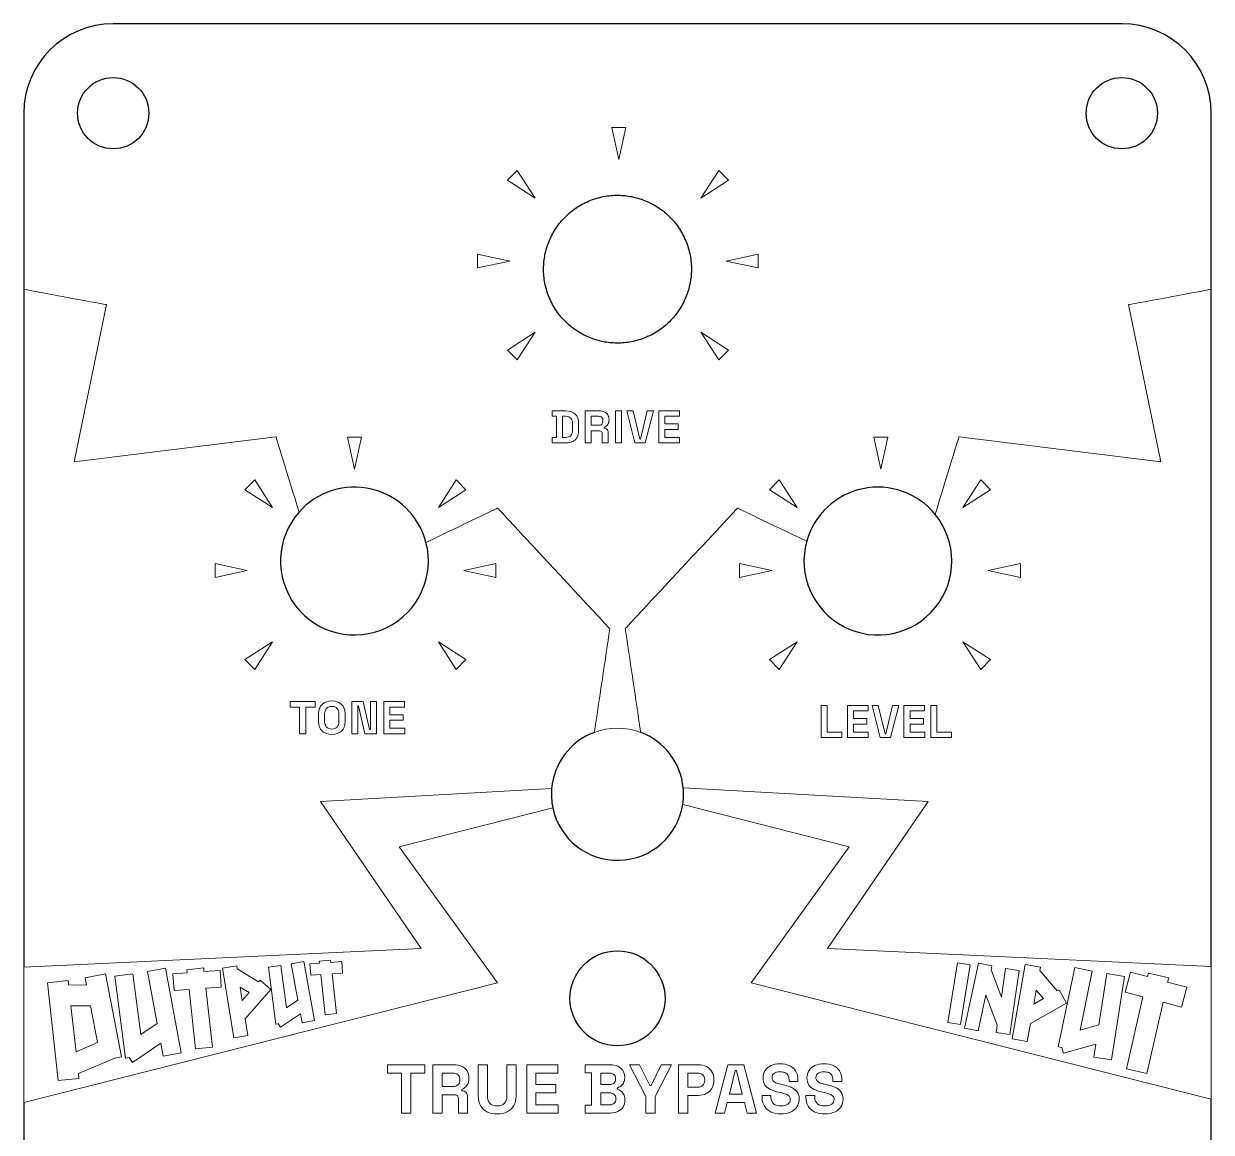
# Model space of a CAD drawing. Header units: millimetres. Extents: x 0 to 75, y 0 to 130.
# Drawn here: x 0 to 75, y 60 to 130 of the extents above; entities that cross this region are included whole.
import ezdxf

# ---------------------------------------------------------------- set-up
doc = ezdxf.new("R2010")
doc.units = ezdxf.units.MM
doc.layers.add('holes', color=12, linetype='Continuous', true_color=0xc80000)
doc.layers.add('laser marking', color=160, linetype='Continuous', true_color=0x002fff)
doc.layers.add('outline', color=7, linetype='Continuous')

msp = doc.modelspace()

# ---------------------------------------------------------------- linework, layer by layer
at = {"layer": 'holes'}
for centre, radius in [((5.649, 124.351, 39.6), 2.25), ((69.351, 124.351, 39.6), 2.25), ((37.5, 68.448, 39.6), 3.002)]:
    msp.add_circle(centre, radius, dxfattribs=at)
for centre, radius, start, end in [((20.887, 96.067, 39.6), 4.668, 138.50458, 14.63599), ((53.947, 96.067, 39.6), 4.668, 164.46976, 39.18251), ((37.5, 81.34, 39.6), 4.174, 110.50165, 175.02642), ((37.5, 81.34, 39.6), 4.174, 5.62272, 69.45197), ((37.5, 81.34, 39.6), 4.174, 191.81654, 351.05071)]:
    msp.add_arc(centre, radius, start, end, dxfattribs=at)
msp.add_rational_spline([(42.009, 113.292, 39.6), (43.217, 117.801, 39.6), (38.708, 119.009, 39.6), (34.199, 120.217, 39.6), (32.991, 115.708, 39.6), (31.783, 111.199, 39.6), (36.292, 109.991, 39.6), (40.801, 108.783, 39.6), (42.009, 113.292, 39.6)], [1, 0.707106781187, 1, 0.707106781187, 1, 0.707106781187, 1, 0.707106781187, 1], degree=2, knots=[0, 0, 0, 7.332502, 7.332502, 14.665003, 14.665003, 21.997505, 21.997505, 29.330007, 29.330007, 29.330007], dxfattribs=at)
at = {"layer": 'laser marking'}
for p, q in [((69.351, 130, 39.6), (5.649, 130, 39.6)), ((0, 124.351, 39.6), (0, 113.228, 39.6)), ((75, 113.228, 39.6), (75, 124.351, 39.6))]:
    msp.add_line(p, q, dxfattribs=at)
at = {"layer": 'laser marking', "lineweight": 0}
for p, q in [((37.15, 123.449, 39.6), (37.588, 121.424, 39.6)), ((38.026, 123.449, 39.6), (37.15, 123.449, 39.6)), ((37.588, 121.424, 39.6), (38.026, 123.449, 39.6)), ((31.169, 120.735, 39.6), (30.55, 120.116, 39.6)), ((30.55, 120.116, 39.6), (32.292, 118.993, 39.6)), ((32.292, 118.993, 39.6), (31.169, 120.735, 39.6)), ((42.767, 118.993, 39.6), (43.89, 120.735, 39.6)), ((44.509, 120.116, 39.6), (42.767, 118.993, 39.6)), ((43.89, 120.735, 39.6), (44.509, 120.116, 39.6)), ((30.69, 115.013, 39.6), (28.665, 115.451, 39.6)), ((28.665, 115.451, 39.6), (28.665, 114.575, 39.6)), ((28.665, 114.575, 39.6), (30.69, 115.013, 39.6)), ((46.394, 115.451, 39.6), (44.369, 115.013, 39.6)), ((44.369, 115.013, 39.6), (46.394, 114.575, 39.6)), ((46.394, 114.575, 39.6), (46.394, 115.451, 39.6)), ((30.55, 109.391, 39.6), (32.292, 110.513, 39.6)), ((32.292, 110.513, 39.6), (31.169, 108.771, 39.6)), ((44.509, 109.391, 39.6), (42.767, 110.513, 39.6)), ((42.767, 110.513, 39.6), (43.89, 108.771, 39.6)), ((31.169, 108.771, 39.6), (30.55, 109.391, 39.6)), ((43.89, 108.771, 39.6), (44.509, 109.391, 39.6)), ((37.754, 105.555, 39.6), (37.372, 105.555, 39.6)), ((37.372, 105.555, 39.6), (37.372, 103.525, 39.6)), ((37.754, 103.525, 39.6), (37.754, 105.555, 39.6)), ((38.082, 105.555, 39.6), (38.6, 103.525, 39.6)), ((38.479, 105.555, 39.6), (38.082, 105.555, 39.6)), ((38.907, 103.772, 39.6), (38.479, 105.555, 39.6)), ((39.378, 105.555, 39.6), (38.948, 103.772, 39.6)), ((39.255, 103.525, 39.6), (39.772, 105.555, 39.6)), ((39.772, 105.555, 39.6), (39.378, 105.555, 39.6)), ((40.103, 105.555, 39.6), (40.103, 103.525, 39.6)), ((41.408, 105.555, 39.6), (40.103, 105.555, 39.6)), ((40.485, 105.207, 39.6), (41.408, 105.207, 39.6)), ((40.485, 104.724, 39.6), (40.485, 105.207, 39.6)), ((41.408, 105.207, 39.6), (41.408, 105.555, 39.6)), ((41.326, 104.724, 39.6), (40.485, 104.724, 39.6)), ((40.485, 104.376, 39.6), (41.326, 104.376, 39.6)), ((40.485, 103.873, 39.6), (40.485, 104.376, 39.6)), ((41.326, 104.376, 39.6), (41.326, 104.724, 39.6)), ((20.89, 101.874, 39.6), (20.452, 103.899, 39.6)), ((20.452, 103.899, 39.6), (21.328, 103.899, 39.6)), ((21.328, 103.899, 39.6), (20.89, 101.874, 39.6)), ((37.372, 103.525, 39.6), (37.754, 103.525, 39.6)), ((38.6, 103.525, 39.6), (39.255, 103.525, 39.6)), ((38.948, 103.772, 39.6), (38.907, 103.772, 39.6)), ((40.103, 103.525, 39.6), (41.425, 103.525, 39.6)), ((41.425, 103.873, 39.6), (40.485, 103.873, 39.6)), ((41.425, 103.525, 39.6), (41.425, 103.873, 39.6)), ((53.7, 103.899, 39.6), (54.137, 101.874, 39.6)), ((54.575, 103.899, 39.6), (53.7, 103.899, 39.6)), ((54.137, 101.874, 39.6), (54.575, 103.899, 39.6)), ((14.588, 101.186, 39.6), (13.969, 100.566, 39.6)), ((13.969, 100.566, 39.6), (15.711, 99.444, 39.6)), ((15.711, 99.444, 39.6), (14.588, 101.186, 39.6)), ((26.186, 99.444, 39.6), (27.309, 101.186, 39.6)), ((27.928, 100.566, 39.6), (26.186, 99.444, 39.6)), ((27.309, 101.186, 39.6), (27.928, 100.566, 39.6)), ((47.719, 101.186, 39.6), (47.099, 100.566, 39.6)), ((47.099, 100.566, 39.6), (48.841, 99.444, 39.6)), ((48.841, 99.444, 39.6), (47.719, 101.186, 39.6)), ((59.317, 99.444, 39.6), (60.439, 101.186, 39.6)), ((61.058, 100.566, 39.6), (59.317, 99.444, 39.6)), ((60.439, 101.186, 39.6), (61.058, 100.566, 39.6)), ((12.084, 95.902, 39.6), (14.109, 95.464, 39.6)), ((12.084, 95.026, 39.6), (12.084, 95.902, 39.6)), ((14.109, 95.464, 39.6), (12.084, 95.026, 39.6)), ((27.788, 95.464, 39.6), (29.813, 95.902, 39.6)), ((29.813, 95.026, 39.6), (27.788, 95.464, 39.6)), ((29.813, 95.902, 39.6), (29.813, 95.026, 39.6)), ((47.239, 95.464, 39.6), (45.215, 95.902, 39.6)), ((45.215, 95.902, 39.6), (45.215, 95.026, 39.6)), ((45.215, 95.026, 39.6), (47.239, 95.464, 39.6)), ((62.943, 95.902, 39.6), (60.918, 95.464, 39.6)), ((60.918, 95.464, 39.6), (62.943, 95.026, 39.6)), ((62.943, 95.026, 39.6), (62.943, 95.902, 39.6)), ((13.969, 89.841, 39.6), (15.711, 90.963, 39.6)), ((15.711, 90.963, 39.6), (14.588, 89.222, 39.6)), ((27.928, 89.841, 39.6), (26.186, 90.963, 39.6)), ((26.186, 90.963, 39.6), (27.309, 89.222, 39.6)), ((47.099, 89.841, 39.6), (48.841, 90.963, 39.6)), ((48.841, 90.963, 39.6), (47.719, 89.222, 39.6)), ((61.058, 89.841, 39.6), (59.317, 90.963, 39.6)), ((59.317, 90.963, 39.6), (60.439, 89.222, 39.6)), ((14.588, 89.222, 39.6), (13.969, 89.841, 39.6)), ((27.309, 89.222, 39.6), (27.928, 89.841, 39.6)), ((47.719, 89.222, 39.6), (47.099, 89.841, 39.6)), ((60.439, 89.222, 39.6), (61.058, 89.841, 39.6)), ((18.4, 87.188, 39.6), (16.834, 87.188, 39.6)), ((16.834, 87.188, 39.6), (16.834, 86.84, 39.6)), ((18.4, 86.84, 39.6), (18.4, 87.188, 39.6)), ((21.441, 87.188, 39.6), (20.713, 87.188, 39.6)), ((20.713, 87.188, 39.6), (20.713, 85.158, 39.6)), ((21.844, 85.419, 39.6), (21.441, 87.188, 39.6)), ((22.274, 87.188, 39.6), (21.897, 87.188, 39.6)), ((21.897, 87.188, 39.6), (21.897, 85.419, 39.6)), ((22.274, 85.158, 39.6), (22.274, 87.188, 39.6)), ((24.048, 87.188, 39.6), (22.743, 87.188, 39.6)), ((22.743, 87.188, 39.6), (22.743, 85.158, 39.6)), ((24.048, 86.84, 39.6), (24.048, 87.188, 39.6)), ((16.834, 86.84, 39.6), (17.426, 86.84, 39.6)), ((17.426, 86.84, 39.6), (17.426, 85.158, 39.6)), ((17.811, 86.84, 39.6), (18.4, 86.84, 39.6)), ((17.811, 85.158, 39.6), (17.811, 86.84, 39.6)), ((21.09, 86.927, 39.6), (21.143, 86.927, 39.6)), ((21.09, 85.158, 39.6), (21.09, 86.927, 39.6)), ((21.143, 86.927, 39.6), (21.547, 85.158, 39.6)), ((23.128, 86.84, 39.6), (24.048, 86.84, 39.6)), ((23.128, 86.357, 39.6), (23.128, 86.84, 39.6)), ((23.966, 86.357, 39.6), (23.128, 86.357, 39.6)), ((23.966, 86.009, 39.6), (23.966, 86.357, 39.6)), ((50.36, 86.946, 39.6), (50.36, 84.916, 39.6)), ((50.744, 86.946, 39.6), (50.36, 86.946, 39.6)), ((50.744, 85.264, 39.6), (50.744, 86.946, 39.6)), ((52.02, 86.946, 39.6), (52.02, 84.916, 39.6)), ((53.325, 86.946, 39.6), (52.02, 86.946, 39.6)), ((52.402, 86.598, 39.6), (53.325, 86.598, 39.6)), ((52.402, 86.115, 39.6), (52.402, 86.598, 39.6)), ((53.325, 86.598, 39.6), (53.325, 86.946, 39.6)), ((53.574, 86.946, 39.6), (54.089, 84.916, 39.6)), ((53.968, 86.946, 39.6), (53.574, 86.946, 39.6)), ((54.396, 85.163, 39.6), (53.968, 86.946, 39.6)), ((54.867, 86.946, 39.6), (54.437, 85.163, 39.6)), ((54.744, 84.916, 39.6), (55.261, 86.946, 39.6)), ((55.261, 86.946, 39.6), (54.867, 86.946, 39.6)), ((55.592, 86.946, 39.6), (55.592, 84.916, 39.6)), ((56.897, 86.946, 39.6), (55.592, 86.946, 39.6)), ((55.976, 86.598, 39.6), (56.897, 86.598, 39.6)), ((55.976, 86.115, 39.6), (55.976, 86.598, 39.6)), ((56.897, 86.598, 39.6), (56.897, 86.946, 39.6)), ((57.286, 86.946, 39.6), (57.286, 84.916, 39.6)), ((57.668, 86.946, 39.6), (57.286, 86.946, 39.6)), ((57.668, 85.264, 39.6), (57.668, 86.946, 39.6)), ((23.128, 86.009, 39.6), (23.966, 86.009, 39.6)), ((23.128, 85.506, 39.6), (23.128, 86.009, 39.6)), ((24.065, 85.506, 39.6), (23.128, 85.506, 39.6)), ((24.065, 85.158, 39.6), (24.065, 85.506, 39.6)), ((53.243, 86.115, 39.6), (52.402, 86.115, 39.6)), ((52.402, 85.767, 39.6), (53.243, 85.767, 39.6)), ((52.402, 85.264, 39.6), (52.402, 85.767, 39.6)), ((53.243, 85.767, 39.6), (53.243, 86.115, 39.6)), ((56.817, 86.115, 39.6), (55.976, 86.115, 39.6)), ((55.976, 85.767, 39.6), (56.817, 85.767, 39.6)), ((55.976, 85.264, 39.6), (55.976, 85.767, 39.6)), ((56.817, 85.767, 39.6), (56.817, 86.115, 39.6)), ((17.426, 85.158, 39.6), (17.811, 85.158, 39.6)), ((20.713, 85.158, 39.6), (21.09, 85.158, 39.6)), ((21.547, 85.158, 39.6), (22.274, 85.158, 39.6)), ((21.897, 85.419, 39.6), (21.844, 85.419, 39.6)), ((22.743, 85.158, 39.6), (24.065, 85.158, 39.6)), ((50.36, 84.916, 39.6), (51.672, 84.916, 39.6)), ((51.672, 85.264, 39.6), (50.744, 85.264, 39.6)), ((51.672, 84.916, 39.6), (51.672, 85.264, 39.6)), ((52.02, 84.916, 39.6), (53.342, 84.916, 39.6)), ((53.342, 85.264, 39.6), (52.402, 85.264, 39.6)), ((53.342, 84.916, 39.6), (53.342, 85.264, 39.6)), ((54.089, 84.916, 39.6), (54.744, 84.916, 39.6)), ((54.437, 85.163, 39.6), (54.396, 85.163, 39.6)), ((55.592, 84.916, 39.6), (56.914, 84.916, 39.6)), ((56.914, 85.264, 39.6), (55.976, 85.264, 39.6)), ((56.914, 84.916, 39.6), (56.914, 85.264, 39.6)), ((57.286, 84.916, 39.6), (58.596, 84.916, 39.6)), ((58.596, 85.264, 39.6), (57.668, 85.264, 39.6)), ((58.596, 84.916, 39.6), (58.596, 85.264, 39.6)), ((15.449, 70.427, 39.6), (16.242, 70.525, 39.6)), ((16.242, 70.525, 39.6), (16.59, 67.851, 39.6)), ((16.89, 70.635, 39.6), (17.681, 70.779, 39.6)), ((17.314, 68.345, 39.6), (16.89, 70.635, 39.6)), ((17.681, 70.779, 39.6), (18.365, 67.051, 39.6)), ((18.069, 70.624, 39.6), (18.679, 70.67, 39.6)), ((18.122, 69.907, 39.6), (18.069, 70.624, 39.6)), ((18.665, 70.792, 39.6), (19.384, 70.871, 39.6)), ((18.679, 70.67, 39.6), (18.665, 70.792, 39.6)), ((19.384, 70.871, 39.6), (19.398, 70.718, 39.6)), ((19.398, 70.718, 39.6), (20.085, 70.767, 39.6)), ((20.085, 70.767, 39.6), (20.138, 70.049, 39.6)), ((58.368, 66.931, 39.6), (58.979, 70.689, 39.6)), ((58.979, 70.689, 39.6), (59.764, 70.561, 39.6)), ((59.764, 70.561, 39.6), (59.153, 66.803, 39.6)), ((59.422, 66.571, 39.6), (60.299, 70.674, 39.6)), ((60.299, 70.674, 39.6), (61.144, 70.493, 39.6)), ((63.255, 70.578, 39.6), (62.422, 65.887, 39.6)), ((64.208, 70.411, 39.6), (63.255, 70.578, 39.6)), ((5.154, 70.008, 39.6), (3.871, 69.754, 39.6)), ((3.871, 69.754, 39.6), (3.955, 69.29, 39.6)), ((6.174, 64.758, 39.6), (5.154, 70.008, 39.6)), ((5.759, 69.853, 39.6), (6.896, 69.994, 39.6)), ((6.423, 64.679, 39.6), (5.759, 69.853, 39.6)), ((6.896, 69.994, 39.6), (7.395, 66.159, 39.6)), ((7.825, 70.151, 39.6), (8.96, 70.358, 39.6)), ((8.433, 66.868, 39.6), (7.825, 70.151, 39.6)), ((8.96, 70.358, 39.6), (9.94, 65.012, 39.6)), ((9.425, 70.003, 39.6), (10.325, 70.071, 39.6)), ((9.504, 68.945, 39.6), (9.425, 70.003, 39.6)), ((10.304, 70.25, 39.6), (11.364, 70.367, 39.6)), ((10.325, 70.071, 39.6), (10.304, 70.25, 39.6)), ((11.364, 70.367, 39.6), (11.384, 70.142, 39.6)), ((11.384, 70.142, 39.6), (12.398, 70.213, 39.6)), ((12.398, 70.213, 39.6), (12.476, 69.155, 39.6)), ((13.448, 70.493, 39.6), (12.557, 70.351, 39.6)), ((12.557, 70.351, 39.6), (13.26, 65.959, 39.6)), ((13.477, 70.305, 39.6), (13.448, 70.493, 39.6)), ((14.836, 69.5, 39.6), (13.477, 70.305, 39.6)), ((15.912, 66.819, 39.6), (15.449, 70.427, 39.6)), ((18.758, 69.952, 39.6), (18.122, 69.907, 39.6)), ((19.037, 67.407, 39.6), (18.758, 69.952, 39.6)), ((20.138, 70.049, 39.6), (19.476, 70.005, 39.6)), ((19.476, 70.005, 39.6), (19.756, 67.486, 39.6)), ((61.144, 70.493, 39.6), (61.095, 70.253, 39.6)), ((61.095, 70.253, 39.6), (61.745, 68.521, 39.6)), ((61.745, 68.521, 39.6), (62.012, 70.338, 39.6)), ((62.012, 70.338, 39.6), (62.872, 70.21, 39.6)), ((62.872, 70.21, 39.6), (62.271, 66.158, 39.6)), ((64.171, 70.208, 39.6), (64.208, 70.411, 39.6)), ((65.261, 68.915, 39.6), (64.171, 70.208, 39.6)), ((65.336, 65.39, 39.6), (66.387, 70.402, 39.6)), ((66.387, 70.402, 39.6), (67.487, 70.166, 39.6)), ((67.487, 70.166, 39.6), (66.714, 66.449, 39.6)), ((67.905, 66.772, 39.6), (68.399, 70.012, 39.6)), ((68.399, 70.012, 39.6), (69.518, 69.838, 39.6)), ((69.518, 69.838, 39.6), (68.703, 64.566, 39.6)), ((69.564, 68.843, 39.6), (69.901, 70.11, 39.6)), ((69.901, 70.11, 39.6), (70.98, 69.825, 39.6)), ((70.98, 69.825, 39.6), (71.028, 70.042, 39.6)), ((71.028, 70.042, 39.6), (72.311, 69.748, 39.6)), ((2.81, 69.575, 39.6), (1.498, 69.43, 39.6)), ((1.498, 69.43, 39.6), (2.179, 63.255, 39.6)), ((2.834, 69.307, 39.6), (2.81, 69.575, 39.6)), ((3.955, 69.29, 39.6), (2.834, 69.307, 39.6)), ((10.442, 69.012, 39.6), (9.504, 68.945, 39.6)), ((10.853, 65.259, 39.6), (10.442, 69.012, 39.6)), ((12.476, 69.155, 39.6), (11.5, 69.09, 39.6)), ((11.5, 69.09, 39.6), (11.913, 65.375, 39.6)), ((13.664, 69.152, 39.6), (14.231, 68.811, 39.6)), ((13.796, 68.318, 39.6), (13.664, 69.152, 39.6)), ((13.98, 67.163, 39.6), (15.604, 69.005, 39.6)), ((14.923, 69.597, 39.6), (14.836, 69.5, 39.6)), ((15.604, 69.005, 39.6), (14.923, 69.597, 39.6)), ((72.311, 69.748, 39.6), (72.245, 69.477, 39.6)), ((72.245, 69.477, 39.6), (73.457, 69.15, 39.6)), ((73.457, 69.15, 39.6), (73.119, 67.883, 39.6)), ((14.231, 68.811, 39.6), (13.796, 68.318, 39.6)), ((16.59, 67.851, 39.6), (17.314, 68.345, 39.6)), ((60.759, 68.677, 39.6), (60.273, 66.394, 39.6)), ((61.481, 66.752, 39.6), (60.759, 68.677, 39.6)), ((63.794, 68.084, 39.6), (63.951, 68.976, 39.6)), ((64.408, 68.432, 39.6), (63.794, 68.084, 39.6)), ((63.951, 68.976, 39.6), (64.408, 68.432, 39.6)), ((65.385, 68.985, 39.6), (65.261, 68.915, 39.6)), ((65.865, 68.147, 39.6), (65.385, 68.985, 39.6)), ((70.686, 68.541, 39.6), (69.564, 68.843, 39.6)), ((69.643, 63.994, 39.6), (70.686, 68.541, 39.6)), ((3.305, 65.07, 39.6), (2.979, 67.987, 39.6)), ((2.979, 67.987, 39.6), (4.214, 67.968, 39.6)), ((4.214, 67.968, 39.6), (4.659, 65.653, 39.6)), ((63.574, 66.851, 39.6), (65.865, 68.147, 39.6)), ((71.953, 68.203, 39.6), (70.927, 63.7, 39.6)), ((73.119, 67.883, 39.6), (71.953, 68.203, 39.6)), ((7.395, 66.159, 39.6), (8.433, 66.868, 39.6)), ((14.152, 66.104, 39.6), (13.98, 67.163, 39.6)), ((16.075, 66.839, 39.6), (15.912, 66.819, 39.6)), ((16.224, 66.628, 39.6), (16.075, 66.839, 39.6)), ((17.47, 67.481, 39.6), (16.224, 66.628, 39.6)), ((17.579, 66.908, 39.6), (17.47, 67.481, 39.6)), ((18.365, 67.051, 39.6), (17.579, 66.908, 39.6)), ((19.756, 67.486, 39.6), (19.037, 67.407, 39.6)), ((59.153, 66.803, 39.6), (58.368, 66.931, 39.6)), ((61.41, 66.286, 39.6), (61.481, 66.752, 39.6)), ((63.374, 65.72, 39.6), (63.574, 66.851, 39.6)), ((66.714, 66.449, 39.6), (67.905, 66.772, 39.6)), ((13.26, 65.959, 39.6), (14.152, 66.104, 39.6)), ((60.273, 66.394, 39.6), (59.422, 66.571, 39.6)), ((62.271, 66.158, 39.6), (61.41, 66.286, 39.6)), ((4.659, 65.653, 39.6), (3.305, 65.07, 39.6)), ((8.656, 65.629, 39.6), (6.87, 64.405, 39.6)), ((8.813, 64.806, 39.6), (8.656, 65.629, 39.6)), ((11.913, 65.375, 39.6), (10.853, 65.259, 39.6)), ((62.422, 65.887, 39.6), (63.374, 65.72, 39.6)), ((65.562, 65.342, 39.6), (65.336, 65.39, 39.6)), ((65.662, 64.992, 39.6), (65.562, 65.342, 39.6)), ((67.712, 65.551, 39.6), (65.662, 64.992, 39.6)), ((67.592, 64.739, 39.6), (67.712, 65.551, 39.6)), ((3.45, 63.702, 39.6), (5.746, 64.681, 39.6)), ((5.746, 64.681, 39.6), (6.174, 64.758, 39.6)), ((6.657, 64.708, 39.6), (6.423, 64.679, 39.6)), ((6.87, 64.405, 39.6), (6.657, 64.708, 39.6)), ((9.94, 65.012, 39.6), (8.813, 64.806, 39.6)), ((68.703, 64.566, 39.6), (67.592, 64.739, 39.6)), ((22.975, 64.252, 39.6), (22.975, 63.73, 39.6)), ((25.324, 64.252, 39.6), (22.975, 64.252, 39.6)), ((25.324, 63.73, 39.6), (25.324, 64.252, 39.6)), ((33.737, 64.252, 39.6), (31.78, 64.252, 39.6)), ((31.78, 64.252, 39.6), (31.78, 61.207, 39.6)), ((33.737, 63.73, 39.6), (33.737, 64.252, 39.6)), ((38.899, 64.252, 39.6), (38.261, 64.252, 39.6)), ((38.261, 64.252, 39.6), (39.296, 62.256, 39.6)), ((39.545, 62.947, 39.6), (38.899, 64.252, 39.6)), ((40.265, 64.252, 39.6), (39.622, 62.947, 39.6)), ((39.871, 62.256, 39.6), (40.905, 64.252, 39.6)), ((40.905, 64.252, 39.6), (40.265, 64.252, 39.6)), ((44.472, 64.252, 39.6), (43.672, 61.207, 39.6)), ((45.473, 64.252, 39.6), (44.472, 64.252, 39.6)), ((44.564, 62.408, 39.6), (44.934, 63.892, 39.6)), ((44.934, 63.892, 39.6), (45.011, 63.892, 39.6)), ((45.011, 63.892, 39.6), (45.381, 62.408, 39.6)), ((46.273, 61.207, 39.6), (45.473, 64.252, 39.6)), ((70.927, 63.7, 39.6), (69.643, 63.994, 39.6)), ((2.179, 63.255, 39.6), (3.489, 63.398, 39.6)), ((3.489, 63.398, 39.6), (3.45, 63.702, 39.6)), ((22.975, 63.73, 39.6), (23.862, 63.73, 39.6)), ((23.862, 63.73, 39.6), (23.862, 61.207, 39.6)), ((24.437, 61.207, 39.6), (24.437, 63.73, 39.6)), ((24.437, 63.73, 39.6), (25.324, 63.73, 39.6)), ((32.352, 63.005, 39.6), (32.352, 63.73, 39.6)), ((32.352, 63.73, 39.6), (33.737, 63.73, 39.6)), ((33.614, 63.005, 39.6), (32.352, 63.005, 39.6)), ((33.614, 62.483, 39.6), (33.614, 63.005, 39.6)), ((32.352, 61.729, 39.6), (32.352, 62.483, 39.6)), ((32.352, 62.483, 39.6), (33.614, 62.483, 39.6)), ((39.296, 62.256, 39.6), (39.296, 61.207, 39.6)), ((39.622, 62.947, 39.6), (39.545, 62.947, 39.6)), ((39.871, 61.207, 39.6), (39.871, 62.256, 39.6)), ((45.381, 62.408, 39.6), (44.564, 62.408, 39.6)), ((33.761, 61.729, 39.6), (32.352, 61.729, 39.6)), ((33.761, 61.207, 39.6), (33.761, 61.729, 39.6)), ((44.262, 61.207, 39.6), (44.429, 61.877, 39.6)), ((44.429, 61.877, 39.6), (45.516, 61.877, 39.6)), ((45.516, 61.877, 39.6), (45.681, 61.207, 39.6)), ((23.862, 61.207, 39.6), (24.437, 61.207, 39.6)), ((31.78, 61.207, 39.6), (33.761, 61.207, 39.6)), ((39.296, 61.207, 39.6), (39.871, 61.207, 39.6)), ((43.672, 61.207, 39.6), (44.262, 61.207, 39.6)), ((45.681, 61.207, 39.6), (46.273, 61.207, 39.6))]:
    msp.add_line(p, q, dxfattribs=at)
for points in [[(33.341, 81.702), (18.736, 80.879), (25.099, 71.596), (0, 70.428), (0, 61.863), (29.911, 69.434), (23.711, 78.026), (33.414, 80.485)], [(41.623, 80.691), (52.141, 78.026), (45.942, 69.435), (75, 62.078), (75, 70.466), (50.754, 71.595), (57.117, 80.878), (41.654, 81.749)]]:
    msp.add_lwpolyline(points, dxfattribs=at)
at = {"layer": 'laser marking'}
for centre, radius, start, end in [((5.649, 124.351, 39.6), 5.649, 90, 179.9997), ((69.351, 124.351, 39.6), 5.649, 0, 89.9997), ((20.887, 96.067, 39.6), 4.668, 14.63599, 138.50458), ((53.947, 96.067, 39.6), 4.668, 39.18251, 164.46976), ((37.5, 81.34, 39.6), 4.174, 175.02642, 191.81654), ((37.5, 81.34, 39.6), 4.174, 351.05071, 5.62272)]:
    msp.add_arc(centre, radius, start, end, dxfattribs=at)
at = {"layer": 'laser marking', "lineweight": 0, "extrusion": (0, 0, -1)}
msp.add_arc((-37.5, 81.34, -39.6), 4.174, 69.49835, 110.54803, dxfattribs=at)
at = {"layer": 'laser marking', "lineweight": 0}
for points in [[(0, 113.228, 39.6), (0.982, 113.046, 39.6), (5.217, 112.26, 39.6), (5.217, 112.26, 39.6)], [(69.783, 112.26, 39.6), (69.783, 112.26, 39.6), (74.018, 113.046, 39.6), (75, 113.228, 39.6)], [(5.217, 112.26, 39.6), (5.217, 112.26, 39.6), (3.182, 102.336, 39.6), (3.182, 102.336, 39.6)], [(71.816, 102.336, 39.6), (71.816, 102.336, 39.6), (69.783, 112.26, 39.6), (69.783, 112.26, 39.6)], [(33.375, 105.555, 39.6), (33.375, 105.555, 39.6), (33.375, 105.219, 39.6), (33.375, 105.219, 39.6)], [(34.211, 105.555, 39.6), (34.211, 105.555, 39.6), (33.375, 105.555, 39.6), (33.375, 105.555, 39.6)], [(33.375, 105.219, 39.6), (33.375, 105.219, 39.6), (33.643, 105.219, 39.6), (33.643, 105.219, 39.6)], [(33.643, 105.219, 39.6), (33.643, 105.219, 39.6), (33.643, 103.861, 39.6), (33.643, 103.861, 39.6)], [(34.025, 105.207, 39.6), (34.025, 105.207, 39.6), (34.216, 105.207, 39.6), (34.216, 105.207, 39.6)], [(34.025, 103.873, 39.6), (34.025, 103.873, 39.6), (34.025, 105.207, 39.6), (34.025, 105.207, 39.6)], [(34.832, 105.347, 39.6), (34.689, 105.485, 39.6), (34.484, 105.555, 39.6), (34.211, 105.555, 39.6)], [(35.045, 104.731, 39.6), (35.045, 105.004, 39.6), (34.974, 105.21, 39.6), (34.832, 105.347, 39.6)], [(35.451, 105.555, 39.6), (35.451, 105.555, 39.6), (35.451, 103.525, 39.6), (35.451, 103.525, 39.6)], [(36.333, 105.555, 39.6), (36.333, 105.555, 39.6), (35.451, 105.555, 39.6), (35.451, 105.555, 39.6)], [(35.835, 105.207, 39.6), (35.835, 105.207, 39.6), (36.292, 105.207, 39.6), (36.292, 105.207, 39.6)], [(35.835, 104.639, 39.6), (35.835, 104.639, 39.6), (35.835, 105.207, 39.6), (35.835, 105.207, 39.6)], [(36.292, 105.207, 39.6), (36.386, 105.207, 39.6), (36.456, 105.183, 39.6), (36.507, 105.132, 39.6)], [(36.666, 105.488, 39.6), (36.572, 105.533, 39.6), (36.461, 105.555, 39.6), (36.333, 105.555, 39.6)], [(36.507, 105.132, 39.6), (36.557, 105.084, 39.6), (36.582, 105.019, 39.6), (36.582, 104.937, 39.6)], [(36.886, 105.299, 39.6), (36.835, 105.381, 39.6), (36.76, 105.444, 39.6), (36.666, 105.488, 39.6)], [(36.966, 105.014, 39.6), (36.966, 105.123, 39.6), (36.939, 105.219, 39.6), (36.886, 105.299, 39.6)], [(36.966, 104.978, 39.6), (36.966, 104.978, 39.6), (36.966, 105.014, 39.6), (36.966, 105.014, 39.6)], [(34.663, 104.337, 39.6), (34.663, 104.19, 39.6), (34.626, 104.076, 39.6), (34.556, 103.994, 39.6)], [(34.663, 104.743, 39.6), (34.663, 104.743, 39.6), (34.663, 104.337, 39.6), (34.663, 104.337, 39.6)], [(35.045, 104.349, 39.6), (35.045, 104.349, 39.6), (35.045, 104.731, 39.6), (35.045, 104.731, 39.6)], [(36.292, 104.639, 39.6), (36.292, 104.639, 39.6), (35.835, 104.639, 39.6), (35.835, 104.639, 39.6)], [(35.835, 104.291, 39.6), (35.835, 104.291, 39.6), (36.369, 104.291, 39.6), (36.369, 104.291, 39.6)], [(35.835, 103.525, 39.6), (35.835, 103.525, 39.6), (35.835, 104.291, 39.6), (35.835, 104.291, 39.6)], [(36.582, 104.937, 39.6), (36.582, 104.937, 39.6), (36.582, 104.908, 39.6), (36.582, 104.908, 39.6)], [(36.664, 104.516, 39.6), (36.748, 104.552, 39.6), (36.821, 104.608, 39.6), (36.879, 104.683, 39.6)], [(36.664, 104.465, 39.6), (36.664, 104.465, 39.6), (36.664, 104.516, 39.6), (36.664, 104.516, 39.6)], [(36.843, 104.383, 39.6), (36.802, 104.434, 39.6), (36.741, 104.46, 39.6), (36.664, 104.465, 39.6)], [(36.908, 104.19, 39.6), (36.908, 104.27, 39.6), (36.886, 104.335, 39.6), (36.843, 104.383, 39.6)], [(36.879, 104.683, 39.6), (36.937, 104.758, 39.6), (36.966, 104.857, 39.6), (36.966, 104.978, 39.6)], [(3.182, 102.336, 39.6), (3.182, 102.336, 39.6), (15.93, 103.922, 39.6), (15.93, 103.922, 39.6)], [(15.93, 103.922, 39.6), (15.93, 103.922, 39.6), (16.654, 101.561, 39.6), (17.391, 99.16, 39.6)], [(33.375, 103.861, 39.6), (33.375, 103.861, 39.6), (33.375, 103.525, 39.6), (33.375, 103.525, 39.6)], [(33.643, 103.861, 39.6), (33.643, 103.861, 39.6), (33.375, 103.861, 39.6), (33.375, 103.861, 39.6)], [(33.375, 103.525, 39.6), (33.375, 103.525, 39.6), (34.211, 103.525, 39.6), (34.211, 103.525, 39.6)], [(34.216, 103.873, 39.6), (34.216, 103.873, 39.6), (34.025, 103.873, 39.6), (34.025, 103.873, 39.6)], [(34.556, 103.994, 39.6), (34.484, 103.914, 39.6), (34.37, 103.873, 39.6), (34.216, 103.873, 39.6)], [(35.451, 103.525, 39.6), (35.451, 103.525, 39.6), (35.835, 103.525, 39.6), (35.835, 103.525, 39.6)], [(36.524, 104.134, 39.6), (36.524, 104.134, 39.6), (36.524, 103.525, 39.6), (36.524, 103.525, 39.6)], [(36.524, 103.525, 39.6), (36.524, 103.525, 39.6), (36.908, 103.525, 39.6), (36.908, 103.525, 39.6)], [(36.908, 103.525, 39.6), (36.908, 103.525, 39.6), (36.908, 104.19, 39.6), (36.908, 104.19, 39.6)], [(57.565, 99.016, 39.6), (58.316, 101.466, 39.6), (59.07, 103.922, 39.6), (59.07, 103.922, 39.6)], [(59.07, 103.922, 39.6), (59.07, 103.922, 39.6), (71.816, 102.336, 39.6), (71.816, 102.336, 39.6)], [(25.404, 97.246, 39.6), (27.792, 98.389, 39.6), (29.926, 99.41, 39.6), (29.926, 99.41, 39.6)], [(29.926, 99.41, 39.6), (29.926, 99.41, 39.6), (37.014, 91.795, 39.6), (37.015, 91.794, 39.6)], [(37.989, 91.798, 39.6), (38.09, 91.906, 39.6), (45.074, 99.41, 39.6), (45.074, 99.41, 39.6)], [(45.074, 99.41, 39.6), (45.074, 99.41, 39.6), (47.121, 98.43, 39.6), (49.449, 97.317, 39.6)], [(37.015, 91.794, 39.6), (36.716, 89.787, 39.6), (36.417, 87.779, 39.6), (36.119, 85.772, 39.6)], [(38.886, 85.772, 39.6), (38.587, 87.781, 39.6), (38.288, 89.79, 39.6), (37.989, 91.798, 39.6)], [(18.847, 87.016, 39.6), (18.695, 86.879, 39.6), (18.62, 86.678, 39.6), (18.62, 86.417, 39.6)], [(20.29, 86.417, 39.6), (20.29, 86.678, 39.6), (20.215, 86.879, 39.6), (20.066, 87.016, 39.6)], [(18.62, 86.417, 39.6), (18.62, 86.417, 39.6), (18.62, 85.929, 39.6), (18.62, 85.929, 39.6)], [(19.002, 85.917, 39.6), (19.002, 85.917, 39.6), (19.002, 86.429, 39.6), (19.002, 86.429, 39.6)], [(19.79, 86.763, 39.6), (19.867, 86.678, 39.6), (19.908, 86.567, 39.6), (19.908, 86.429, 39.6)], [(19.908, 86.429, 39.6), (19.908, 86.429, 39.6), (19.908, 85.917, 39.6), (19.908, 85.917, 39.6)], [(20.29, 85.929, 39.6), (20.29, 85.929, 39.6), (20.29, 86.417, 39.6), (20.29, 86.417, 39.6)], [(19.908, 85.917, 39.6), (19.908, 85.779, 39.6), (19.867, 85.668, 39.6), (19.79, 85.583, 39.6)], [(36.119, 85.772, 39.6), (36.103, 85.668, 39.6), (36.088, 85.564, 39.6), (36.038, 85.25, 39.6)], [(38.965, 85.249, 39.6), (38.917, 85.566, 39.6), (38.902, 85.669, 39.6), (38.886, 85.772, 39.6)], [(27.168, 64.252, 39.6), (27.168, 64.252, 39.6), (25.846, 64.252, 39.6), (25.846, 64.252, 39.6)], [(25.846, 64.252, 39.6), (25.846, 64.252, 39.6), (25.846, 61.207, 39.6), (25.846, 61.207, 39.6)], [(28.118, 63.44, 39.6), (28.118, 63.605, 39.6), (28.077, 63.747, 39.6), (28, 63.87, 39.6)], [(29.283, 64.252, 39.6), (29.283, 64.252, 39.6), (28.708, 64.252, 39.6), (28.708, 64.252, 39.6)], [(28.708, 64.252, 39.6), (28.708, 64.252, 39.6), (28.708, 62.278, 39.6), (28.708, 62.278, 39.6)], [(29.283, 62.261, 39.6), (29.283, 62.261, 39.6), (29.283, 64.252, 39.6), (29.283, 64.252, 39.6)], [(30.518, 64.252, 39.6), (30.518, 64.252, 39.6), (30.518, 62.261, 39.6), (30.518, 62.261, 39.6)], [(31.091, 64.252, 39.6), (31.091, 64.252, 39.6), (30.518, 64.252, 39.6), (30.518, 64.252, 39.6)], [(31.091, 62.278, 39.6), (31.091, 62.278, 39.6), (31.091, 64.252, 39.6), (31.091, 64.252, 39.6)], [(37.031, 64.252, 39.6), (37.031, 64.252, 39.6), (35.465, 64.252, 39.6), (35.465, 64.252, 39.6)], [(35.465, 64.252, 39.6), (35.465, 64.252, 39.6), (35.465, 63.747, 39.6), (35.465, 63.747, 39.6)], [(37.954, 63.484, 39.6), (37.954, 63.643, 39.6), (37.916, 63.779, 39.6), (37.836, 63.892, 39.6)], [(42.611, 64.252, 39.6), (42.611, 64.252, 39.6), (41.357, 64.252, 39.6), (41.357, 64.252, 39.6)], [(41.357, 64.252, 39.6), (41.357, 64.252, 39.6), (41.357, 61.207, 39.6), (41.357, 61.207, 39.6)], [(43.585, 63.317, 39.6), (43.585, 63.508, 39.6), (43.542, 63.675, 39.6), (43.46, 63.812, 39.6)], [(48.073, 63.757, 39.6), (48.158, 63.725, 39.6), (48.221, 63.672, 39.6), (48.264, 63.6, 39.6)], [(48.9, 63.322, 39.6), (48.9, 63.542, 39.6), (48.849, 63.725, 39.6), (48.75, 63.87, 39.6)], [(49.97, 64.204, 39.6), (49.811, 64.136, 39.6), (49.688, 64.035, 39.6), (49.596, 63.899, 39.6)], [(50.841, 63.757, 39.6), (50.925, 63.725, 39.6), (50.99, 63.672, 39.6), (51.031, 63.6, 39.6)], [(51.52, 63.87, 39.6), (51.425, 64.018, 39.6), (51.29, 64.129, 39.6), (51.118, 64.202, 39.6)], [(51.667, 63.322, 39.6), (51.667, 63.542, 39.6), (51.619, 63.725, 39.6), (51.52, 63.87, 39.6)], [(26.419, 62.877, 39.6), (26.419, 62.877, 39.6), (26.419, 63.73, 39.6), (26.419, 63.73, 39.6)], [(26.419, 63.73, 39.6), (26.419, 63.73, 39.6), (27.108, 63.73, 39.6), (27.108, 63.73, 39.6)], [(27.108, 63.73, 39.6), (27.246, 63.73, 39.6), (27.354, 63.694, 39.6), (27.429, 63.617, 39.6)], [(27.429, 63.617, 39.6), (27.504, 63.544, 39.6), (27.543, 63.448, 39.6), (27.543, 63.327, 39.6)], [(27.543, 63.327, 39.6), (27.543, 63.327, 39.6), (27.543, 63.283, 39.6), (27.543, 63.283, 39.6)], [(27.988, 62.942, 39.6), (28.075, 63.056, 39.6), (28.118, 63.203, 39.6), (28.118, 63.387, 39.6)], [(28.118, 63.387, 39.6), (28.118, 63.387, 39.6), (28.118, 63.44, 39.6), (28.118, 63.44, 39.6)], [(35.465, 63.747, 39.6), (35.465, 63.747, 39.6), (35.866, 63.747, 39.6), (35.866, 63.747, 39.6)], [(35.866, 63.747, 39.6), (35.866, 63.747, 39.6), (35.866, 61.712, 39.6), (35.866, 61.712, 39.6)], [(36.441, 63.73, 39.6), (36.441, 63.73, 39.6), (36.971, 63.73, 39.6), (36.971, 63.73, 39.6)], [(36.441, 63, 39.6), (36.441, 63, 39.6), (36.441, 63.73, 39.6), (36.441, 63.73, 39.6)], [(36.971, 63, 39.6), (36.971, 63, 39.6), (36.441, 63, 39.6), (36.441, 63, 39.6)], [(36.971, 63.73, 39.6), (37.094, 63.73, 39.6), (37.191, 63.701, 39.6), (37.268, 63.638, 39.6)], [(37.263, 63.092, 39.6), (37.188, 63.029, 39.6), (37.089, 63, 39.6), (36.971, 63, 39.6)], [(37.379, 63.344, 39.6), (37.379, 63.237, 39.6), (37.341, 63.153, 39.6), (37.263, 63.092, 39.6)], [(37.268, 63.638, 39.6), (37.343, 63.58, 39.6), (37.379, 63.498, 39.6), (37.379, 63.387, 39.6)], [(37.379, 63.387, 39.6), (37.379, 63.387, 39.6), (37.379, 63.344, 39.6), (37.379, 63.344, 39.6)], [(37.954, 63.44, 39.6), (37.954, 63.44, 39.6), (37.954, 63.484, 39.6), (37.954, 63.484, 39.6)], [(41.932, 62.843, 39.6), (41.932, 62.843, 39.6), (41.932, 63.73, 39.6), (41.932, 63.73, 39.6)], [(41.932, 63.73, 39.6), (41.932, 63.73, 39.6), (42.553, 63.73, 39.6), (42.553, 63.73, 39.6)], [(43.01, 63.31, 39.6), (43.01, 63.31, 39.6), (43.01, 63.266, 39.6), (43.01, 63.266, 39.6)], [(43.585, 63.257, 39.6), (43.585, 63.257, 39.6), (43.585, 63.317, 39.6), (43.585, 63.317, 39.6)], [(47.498, 63.121, 39.6), (47.421, 63.158, 39.6), (47.36, 63.201, 39.6), (47.319, 63.252, 39.6)], [(47.798, 63.029, 39.6), (47.677, 63.056, 39.6), (47.578, 63.087, 39.6), (47.498, 63.121, 39.6)], [(47.899, 63.008, 39.6), (47.899, 63.008, 39.6), (47.798, 63.029, 39.6), (47.798, 63.029, 39.6)], [(48.264, 63.6, 39.6), (48.31, 63.53, 39.6), (48.334, 63.438, 39.6), (48.334, 63.322, 39.6)], [(48.334, 63.322, 39.6), (48.334, 63.322, 39.6), (48.334, 63.191, 39.6), (48.334, 63.191, 39.6)], [(48.334, 63.191, 39.6), (48.334, 63.191, 39.6), (48.9, 63.191, 39.6), (48.9, 63.191, 39.6)], [(48.9, 63.191, 39.6), (48.9, 63.191, 39.6), (48.9, 63.322, 39.6), (48.9, 63.322, 39.6)], [(50.667, 63.008, 39.6), (50.667, 63.008, 39.6), (50.567, 63.029, 39.6), (50.567, 63.029, 39.6)], [(51.031, 63.6, 39.6), (51.08, 63.53, 39.6), (51.102, 63.438, 39.6), (51.102, 63.322, 39.6)], [(51.102, 63.322, 39.6), (51.102, 63.322, 39.6), (51.102, 63.191, 39.6), (51.102, 63.191, 39.6)], [(51.102, 63.191, 39.6), (51.102, 63.191, 39.6), (51.667, 63.191, 39.6), (51.667, 63.191, 39.6)], [(51.667, 63.191, 39.6), (51.667, 63.191, 39.6), (51.667, 63.322, 39.6), (51.667, 63.322, 39.6)], [(27.108, 62.877, 39.6), (27.108, 62.877, 39.6), (26.419, 62.877, 39.6), (26.419, 62.877, 39.6)], [(26.419, 61.207, 39.6), (26.419, 61.207, 39.6), (26.419, 62.355, 39.6), (26.419, 62.355, 39.6)], [(26.419, 62.355, 39.6), (26.419, 62.355, 39.6), (27.222, 62.355, 39.6), (27.222, 62.355, 39.6)], [(27.664, 62.696, 39.6), (27.792, 62.747, 39.6), (27.901, 62.831, 39.6), (27.988, 62.942, 39.6)], [(27.664, 62.616, 39.6), (27.664, 62.616, 39.6), (27.664, 62.696, 39.6), (27.664, 62.696, 39.6)], [(29.438, 61.821, 39.6), (29.334, 61.927, 39.6), (29.283, 62.075, 39.6), (29.283, 62.261, 39.6)], [(30.518, 62.261, 39.6), (30.518, 62.075, 39.6), (30.465, 61.927, 39.6), (30.356, 61.821, 39.6)], [(36.441, 61.729, 39.6), (36.441, 61.729, 39.6), (36.441, 62.478, 39.6), (36.441, 62.478, 39.6)], [(36.441, 62.478, 39.6), (36.441, 62.478, 39.6), (36.98, 62.478, 39.6), (36.98, 62.478, 39.6)], [(37.488, 62.713, 39.6), (37.488, 62.713, 39.6), (37.488, 62.79, 39.6), (37.488, 62.79, 39.6)], [(37.971, 62.055, 39.6), (37.971, 62.2, 39.6), (37.945, 62.319, 39.6), (37.889, 62.408, 39.6)], [(42.553, 62.843, 39.6), (42.553, 62.843, 39.6), (41.932, 62.843, 39.6), (41.932, 62.843, 39.6)], [(41.932, 61.207, 39.6), (41.932, 61.207, 39.6), (41.932, 62.321, 39.6), (41.932, 62.321, 39.6)], [(41.932, 62.321, 39.6), (41.932, 62.321, 39.6), (42.611, 62.321, 39.6), (42.611, 62.321, 39.6)], [(47.194, 62.321, 39.6), (47.194, 62.321, 39.6), (46.628, 62.321, 39.6), (46.628, 62.321, 39.6)], [(46.628, 62.321, 39.6), (46.628, 62.321, 39.6), (46.628, 62.2, 39.6), (46.628, 62.2, 39.6)], [(47.194, 62.2, 39.6), (47.194, 62.2, 39.6), (47.194, 62.321, 39.6), (47.194, 62.321, 39.6)], [(47.699, 62.517, 39.6), (47.699, 62.517, 39.6), (47.798, 62.495, 39.6), (47.798, 62.495, 39.6)], [(47.798, 62.495, 39.6), (47.928, 62.466, 39.6), (48.039, 62.435, 39.6), (48.129, 62.399, 39.6)], [(48.129, 62.399, 39.6), (48.223, 62.367, 39.6), (48.291, 62.326, 39.6), (48.339, 62.273, 39.6)], [(49.963, 62.321, 39.6), (49.963, 62.321, 39.6), (49.398, 62.321, 39.6), (49.398, 62.321, 39.6)], [(49.398, 62.321, 39.6), (49.398, 62.321, 39.6), (49.398, 62.2, 39.6), (49.398, 62.2, 39.6)], [(49.584, 62.974, 39.6), (49.666, 62.858, 39.6), (49.78, 62.764, 39.6), (49.927, 62.691, 39.6)], [(49.927, 62.691, 39.6), (50.079, 62.621, 39.6), (50.258, 62.563, 39.6), (50.466, 62.517, 39.6)], [(49.963, 62.2, 39.6), (49.963, 62.2, 39.6), (49.963, 62.321, 39.6), (49.963, 62.321, 39.6)], [(50.466, 62.517, 39.6), (50.466, 62.517, 39.6), (50.567, 62.495, 39.6), (50.567, 62.495, 39.6)], [(50.567, 62.495, 39.6), (50.698, 62.466, 39.6), (50.809, 62.435, 39.6), (50.899, 62.399, 39.6)], [(50.899, 62.399, 39.6), (50.99, 62.367, 39.6), (51.06, 62.326, 39.6), (51.106, 62.273, 39.6)], [(27.456, 62.121, 39.6), (27.456, 62.121, 39.6), (27.456, 61.207, 39.6), (27.456, 61.207, 39.6)], [(28.031, 61.207, 39.6), (28.031, 61.207, 39.6), (28.031, 62.203, 39.6), (28.031, 62.203, 39.6)], [(35.866, 61.712, 39.6), (35.866, 61.712, 39.6), (35.465, 61.712, 39.6), (35.465, 61.712, 39.6)], [(35.465, 61.712, 39.6), (35.465, 61.712, 39.6), (35.465, 61.207, 39.6), (35.465, 61.207, 39.6)], [(36.98, 61.729, 39.6), (36.98, 61.729, 39.6), (36.441, 61.729, 39.6), (36.441, 61.729, 39.6)], [(37.396, 62.126, 39.6), (37.396, 62.126, 39.6), (37.396, 62.082, 39.6), (37.396, 62.082, 39.6)], [(37.971, 62.012, 39.6), (37.971, 62.012, 39.6), (37.971, 62.055, 39.6), (37.971, 62.055, 39.6)], [(25.846, 61.207, 39.6), (25.846, 61.207, 39.6), (26.419, 61.207, 39.6), (26.419, 61.207, 39.6)], [(27.456, 61.207, 39.6), (27.456, 61.207, 39.6), (28.031, 61.207, 39.6), (28.031, 61.207, 39.6)], [(35.465, 61.207, 39.6), (35.465, 61.207, 39.6), (37.048, 61.207, 39.6), (37.048, 61.207, 39.6)], [(41.357, 61.207, 39.6), (41.357, 61.207, 39.6), (41.932, 61.207, 39.6), (41.932, 61.207, 39.6)]]:
    msp.add_open_spline(points, degree=3, dxfattribs=at)
for points, knots in [([(34.216, 105.207, 39.6), (34.37, 105.207, 39.6), (34.484, 105.166, 39.6), (34.556, 105.086, 39.6), (34.626, 105.007, 39.6), (34.663, 104.893, 39.6), (34.663, 104.743, 39.6)], [5, 5, 5, 5, 6, 6, 6, 7, 7, 7, 7]), ([(34.211, 103.525, 39.6), (34.484, 103.525, 39.6), (34.689, 103.593, 39.6), (34.832, 103.731, 39.6), (34.974, 103.871, 39.6), (35.045, 104.076, 39.6), (35.045, 104.349, 39.6)], [8, 8, 8, 8, 9, 9, 9, 10, 10, 10, 10]), ([(36.582, 104.908, 39.6), (36.582, 104.828, 39.6), (36.557, 104.763, 39.6), (36.504, 104.712, 39.6), (36.454, 104.663, 39.6), (36.383, 104.639, 39.6), (36.292, 104.639, 39.6)], [0, 0, 0, 0, 1, 1, 1, 2, 2, 2, 2]), ([(36.369, 104.291, 39.6), (36.425, 104.291, 39.6), (36.463, 104.277, 39.6), (36.487, 104.248, 39.6), (36.512, 104.219, 39.6), (36.524, 104.18, 39.6), (36.524, 104.134, 39.6)], [10, 10, 10, 10, 11, 11, 11, 12, 12, 12, 12]), ([(20.066, 87.016, 39.6), (19.913, 87.159, 39.6), (19.71, 87.229, 39.6), (19.456, 87.229, 39.6), (19.2, 87.229, 39.6), (18.997, 87.159, 39.6), (18.847, 87.016, 39.6)], [0, 0, 0, 0, 1, 1, 1, 2, 2, 2, 2]), ([(19.002, 86.429, 39.6), (19.002, 86.567, 39.6), (19.043, 86.678, 39.6), (19.123, 86.763, 39.6), (19.203, 86.845, 39.6), (19.314, 86.886, 39.6), (19.456, 86.886, 39.6), (19.599, 86.886, 39.6), (19.71, 86.845, 39.6), (19.79, 86.763, 39.6)], [5, 5, 5, 5, 6, 6, 6, 7, 7, 7, 8, 8, 8, 8]), ([(18.62, 85.929, 39.6), (18.62, 85.668, 39.6), (18.695, 85.467, 39.6), (18.847, 85.327, 39.6), (18.997, 85.187, 39.6), (19.2, 85.117, 39.6), (19.456, 85.117, 39.6), (19.71, 85.117, 39.6), (19.913, 85.187, 39.6), (20.066, 85.327, 39.6), (20.215, 85.467, 39.6), (20.29, 85.668, 39.6), (20.29, 85.929, 39.6)], [4, 4, 4, 4, 5, 5, 5, 6, 6, 6, 7, 7, 7, 8, 8, 8, 8]), ([(19.79, 85.583, 39.6), (19.71, 85.501, 39.6), (19.599, 85.46, 39.6), (19.456, 85.46, 39.6), (19.314, 85.46, 39.6), (19.203, 85.501, 39.6), (19.123, 85.583, 39.6), (19.043, 85.668, 39.6), (19.002, 85.779, 39.6), (19.002, 85.917, 39.6)], [1, 1, 1, 1, 2, 2, 2, 3, 3, 3, 4, 4, 4, 4]), ([(28, 63.87, 39.6), (27.92, 63.991, 39.6), (27.811, 64.086, 39.6), (27.669, 64.153, 39.6), (27.526, 64.218, 39.6), (27.359, 64.252, 39.6), (27.168, 64.252, 39.6)], [3, 3, 3, 3, 4, 4, 4, 5, 5, 5, 5]), ([(37.836, 63.892, 39.6), (37.761, 64.008, 39.6), (37.655, 64.095, 39.6), (37.514, 64.158, 39.6), (37.379, 64.221, 39.6), (37.217, 64.252, 39.6), (37.031, 64.252, 39.6)], [8, 8, 8, 8, 9, 9, 9, 10, 10, 10, 10]), ([(43.46, 63.812, 39.6), (43.378, 63.953, 39.6), (43.264, 64.059, 39.6), (43.114, 64.136, 39.6), (42.969, 64.214, 39.6), (42.802, 64.252, 39.6), (42.611, 64.252, 39.6)], [0, 0, 0, 0, 1, 1, 1, 2, 2, 2, 2]), ([(47.203, 64.204, 39.6), (47.044, 64.136, 39.6), (46.918, 64.035, 39.6), (46.829, 63.899, 39.6), (46.742, 63.769, 39.6), (46.698, 63.612, 39.6), (46.698, 63.426, 39.6), (46.698, 63.24, 39.6), (46.737, 63.09, 39.6), (46.814, 62.974, 39.6)], [18, 18, 18, 18, 19, 19, 19, 20, 20, 20, 21, 21, 21, 21]), ([(48.75, 63.87, 39.6), (48.656, 64.018, 39.6), (48.523, 64.129, 39.6), (48.351, 64.202, 39.6), (48.182, 64.276, 39.6), (47.989, 64.313, 39.6), (47.774, 64.313, 39.6), (47.554, 64.313, 39.6), (47.365, 64.276, 39.6), (47.203, 64.204, 39.6)], [15, 15, 15, 15, 16, 16, 16, 17, 17, 17, 18, 18, 18, 18]), ([(47.319, 63.252, 39.6), (47.283, 63.305, 39.6), (47.264, 63.368, 39.6), (47.264, 63.443, 39.6), (47.264, 63.556, 39.6), (47.305, 63.646, 39.6), (47.385, 63.709, 39.6), (47.469, 63.776, 39.6), (47.6, 63.81, 39.6), (47.774, 63.81, 39.6), (47.89, 63.81, 39.6), (47.989, 63.791, 39.6), (48.073, 63.757, 39.6)], [5, 5, 5, 5, 6, 6, 6, 7, 7, 7, 8, 8, 8, 9, 9, 9, 9]), ([(49.596, 63.899, 39.6), (49.511, 63.769, 39.6), (49.465, 63.612, 39.6), (49.465, 63.426, 39.6), (49.465, 63.24, 39.6), (49.506, 63.09, 39.6), (49.584, 62.974, 39.6)], [19, 19, 19, 19, 20, 20, 20, 21, 21, 21, 21]), ([(51.118, 64.202, 39.6), (50.952, 64.276, 39.6), (50.758, 64.313, 39.6), (50.541, 64.313, 39.6), (50.323, 64.313, 39.6), (50.132, 64.276, 39.6), (49.97, 64.204, 39.6)], [16, 16, 16, 16, 17, 17, 17, 18, 18, 18, 18]), ([(50.154, 63.709, 39.6), (50.239, 63.776, 39.6), (50.367, 63.81, 39.6), (50.541, 63.81, 39.6), (50.657, 63.81, 39.6), (50.756, 63.791, 39.6), (50.841, 63.757, 39.6)], [7, 7, 7, 7, 8, 8, 8, 9, 9, 9, 9]), ([(27.543, 63.283, 39.6), (27.543, 63.16, 39.6), (27.504, 63.063, 39.6), (27.425, 62.986, 39.6), (27.35, 62.913, 39.6), (27.243, 62.877, 39.6), (27.108, 62.877, 39.6)], [0, 0, 0, 0, 1, 1, 1, 2, 2, 2, 2]), ([(37.488, 62.79, 39.6), (37.553, 62.812, 39.6), (37.618, 62.846, 39.6), (37.689, 62.892, 39.6), (37.761, 62.94, 39.6), (37.824, 63.008, 39.6), (37.875, 63.095, 39.6), (37.928, 63.187, 39.6), (37.954, 63.3, 39.6), (37.954, 63.44, 39.6)], [3, 3, 3, 3, 4, 4, 4, 5, 5, 5, 6, 6, 6, 6]), ([(42.553, 63.73, 39.6), (42.691, 63.73, 39.6), (42.8, 63.694, 39.6), (42.885, 63.617, 39.6), (42.969, 63.542, 39.6), (43.01, 63.44, 39.6), (43.01, 63.31, 39.6)], [5, 5, 5, 5, 6, 6, 6, 7, 7, 7, 7]), ([(43.01, 63.266, 39.6), (43.01, 63.136, 39.6), (42.969, 63.032, 39.6), (42.885, 62.957, 39.6), (42.8, 62.882, 39.6), (42.691, 62.843, 39.6), (42.553, 62.843, 39.6)], [0, 0, 0, 0, 1, 1, 1, 2, 2, 2, 2]), ([(42.611, 62.321, 39.6), (42.795, 62.321, 39.6), (42.962, 62.36, 39.6), (43.107, 62.435, 39.6), (43.254, 62.512, 39.6), (43.37, 62.621, 39.6), (43.455, 62.761, 39.6), (43.542, 62.904, 39.6), (43.585, 63.068, 39.6), (43.585, 63.257, 39.6)], [7, 7, 7, 7, 8, 8, 8, 9, 9, 9, 10, 10, 10, 10]), ([(48.842, 62.544, 39.6), (48.752, 62.662, 39.6), (48.627, 62.759, 39.6), (48.465, 62.831, 39.6), (48.305, 62.904, 39.6), (48.117, 62.962, 39.6), (47.899, 63.008, 39.6)], [0, 0, 0, 0, 1, 1, 1, 2, 2, 2, 2]), ([(50.089, 63.252, 39.6), (50.05, 63.305, 39.6), (50.031, 63.368, 39.6), (50.031, 63.443, 39.6), (50.031, 63.556, 39.6), (50.072, 63.646, 39.6), (50.154, 63.709, 39.6)], [5, 5, 5, 5, 6, 6, 6, 7, 7, 7, 7]), ([(50.567, 63.029, 39.6), (50.447, 63.056, 39.6), (50.345, 63.087, 39.6), (50.268, 63.121, 39.6), (50.188, 63.158, 39.6), (50.13, 63.201, 39.6), (50.089, 63.252, 39.6)], [3, 3, 3, 3, 4, 4, 4, 5, 5, 5, 5]), ([(51.611, 62.544, 39.6), (51.522, 62.662, 39.6), (51.394, 62.759, 39.6), (51.232, 62.831, 39.6), (51.073, 62.904, 39.6), (50.884, 62.962, 39.6), (50.667, 63.008, 39.6)], [0, 0, 0, 0, 1, 1, 1, 2, 2, 2, 2]), ([(27.222, 62.355, 39.6), (27.306, 62.355, 39.6), (27.364, 62.333, 39.6), (27.4, 62.29, 39.6), (27.437, 62.246, 39.6), (27.456, 62.191, 39.6), (27.456, 62.121, 39.6)], [10, 10, 10, 10, 11, 11, 11, 12, 12, 12, 12]), ([(28.031, 62.203, 39.6), (28.031, 62.326, 39.6), (27.997, 62.423, 39.6), (27.934, 62.495, 39.6), (27.869, 62.57, 39.6), (27.78, 62.611, 39.6), (27.664, 62.616, 39.6)], [15, 15, 15, 15, 16, 16, 16, 17, 17, 17, 17]), ([(28.708, 62.278, 39.6), (28.708, 62.046, 39.6), (28.754, 61.845, 39.6), (28.848, 61.674, 39.6), (28.942, 61.504, 39.6), (29.08, 61.374, 39.6), (29.256, 61.282, 39.6), (29.435, 61.193, 39.6), (29.65, 61.147, 39.6), (29.899, 61.147, 39.6), (30.148, 61.147, 39.6), (30.363, 61.193, 39.6), (30.54, 61.282, 39.6), (30.719, 61.374, 39.6), (30.856, 61.504, 39.6), (30.948, 61.674, 39.6), (31.045, 61.845, 39.6), (31.091, 62.046, 39.6), (31.091, 62.278, 39.6)], [8, 8, 8, 8, 9, 9, 9, 10, 10, 10, 11, 11, 11, 12, 12, 12, 13, 13, 13, 14, 14, 14, 14]), ([(36.98, 62.478, 39.6), (37.108, 62.478, 39.6), (37.208, 62.447, 39.6), (37.285, 62.387, 39.6), (37.36, 62.326, 39.6), (37.396, 62.239, 39.6), (37.396, 62.126, 39.6)], [5, 5, 5, 5, 6, 6, 6, 7, 7, 7, 7]), ([(37.889, 62.408, 39.6), (37.836, 62.498, 39.6), (37.773, 62.565, 39.6), (37.698, 62.614, 39.6), (37.623, 62.662, 39.6), (37.553, 62.696, 39.6), (37.488, 62.713, 39.6)], [0, 0, 0, 0, 1, 1, 1, 2, 2, 2, 2]), ([(46.628, 62.2, 39.6), (46.628, 61.978, 39.6), (46.679, 61.79, 39.6), (46.78, 61.635, 39.6), (46.882, 61.478, 39.6), (47.022, 61.357, 39.6), (47.203, 61.272, 39.6), (47.382, 61.188, 39.6), (47.59, 61.147, 39.6), (47.824, 61.147, 39.6), (48.059, 61.147, 39.6), (48.262, 61.185, 39.6), (48.433, 61.265, 39.6), (48.607, 61.345, 39.6), (48.74, 61.456, 39.6), (48.835, 61.594, 39.6), (48.929, 61.736, 39.6), (48.977, 61.901, 39.6), (48.977, 62.087, 39.6), (48.977, 62.273, 39.6), (48.931, 62.425, 39.6), (48.842, 62.544, 39.6)], [34, 34, 34, 34, 35, 35, 35, 36, 36, 36, 37, 37, 37, 38, 38, 38, 39, 39, 39, 40, 40, 40, 41, 41, 41, 41]), ([(46.814, 62.974, 39.6), (46.896, 62.858, 39.6), (47.01, 62.764, 39.6), (47.16, 62.691, 39.6), (47.31, 62.621, 39.6), (47.491, 62.563, 39.6), (47.699, 62.517, 39.6)], [21, 21, 21, 21, 22, 22, 22, 23, 23, 23, 23]), ([(48.339, 62.273, 39.6), (48.387, 62.222, 39.6), (48.412, 62.152, 39.6), (48.412, 62.07, 39.6), (48.412, 61.947, 39.6), (48.363, 61.848, 39.6), (48.264, 61.768, 39.6), (48.168, 61.691, 39.6), (48.023, 61.652, 39.6), (47.824, 61.652, 39.6), (47.631, 61.652, 39.6), (47.476, 61.695, 39.6), (47.363, 61.787, 39.6), (47.252, 61.879, 39.6), (47.194, 62.017, 39.6), (47.194, 62.2, 39.6)], [26, 26, 26, 26, 27, 27, 27, 28, 28, 28, 29, 29, 29, 30, 30, 30, 31, 31, 31, 31]), ([(49.398, 62.2, 39.6), (49.398, 61.978, 39.6), (49.448, 61.79, 39.6), (49.55, 61.635, 39.6), (49.651, 61.478, 39.6), (49.792, 61.357, 39.6), (49.97, 61.272, 39.6), (50.152, 61.188, 39.6), (50.36, 61.147, 39.6), (50.594, 61.147, 39.6), (50.828, 61.147, 39.6), (51.031, 61.185, 39.6), (51.203, 61.265, 39.6), (51.377, 61.345, 39.6), (51.51, 61.456, 39.6), (51.602, 61.594, 39.6), (51.698, 61.736, 39.6), (51.747, 61.901, 39.6), (51.747, 62.087, 39.6), (51.747, 62.273, 39.6), (51.701, 62.425, 39.6), (51.611, 62.544, 39.6)], [34, 34, 34, 34, 35, 35, 35, 36, 36, 36, 37, 37, 37, 38, 38, 38, 39, 39, 39, 40, 40, 40, 41, 41, 41, 41]), ([(51.106, 62.273, 39.6), (51.157, 62.222, 39.6), (51.181, 62.152, 39.6), (51.181, 62.07, 39.6), (51.181, 61.947, 39.6), (51.131, 61.848, 39.6), (51.031, 61.768, 39.6), (50.937, 61.691, 39.6), (50.79, 61.652, 39.6), (50.594, 61.652, 39.6), (50.398, 61.652, 39.6), (50.246, 61.695, 39.6), (50.132, 61.787, 39.6), (50.019, 61.879, 39.6), (49.963, 62.017, 39.6), (49.963, 62.2, 39.6)], [26, 26, 26, 26, 27, 27, 27, 28, 28, 28, 29, 29, 29, 30, 30, 30, 31, 31, 31, 31]), ([(30.356, 61.821, 39.6), (30.252, 61.715, 39.6), (30.1, 61.659, 39.6), (29.899, 61.659, 39.6), (29.699, 61.659, 39.6), (29.546, 61.715, 39.6), (29.438, 61.821, 39.6)], [2, 2, 2, 2, 3, 3, 3, 4, 4, 4, 4]), ([(37.396, 62.082, 39.6), (37.396, 61.968, 39.6), (37.357, 61.881, 39.6), (37.28, 61.821, 39.6), (37.205, 61.761, 39.6), (37.104, 61.729, 39.6), (36.98, 61.729, 39.6)], [0, 0, 0, 0, 1, 1, 1, 2, 2, 2, 2]), ([(37.048, 61.207, 39.6), (37.232, 61.207, 39.6), (37.391, 61.239, 39.6), (37.529, 61.304, 39.6), (37.667, 61.367, 39.6), (37.776, 61.459, 39.6), (37.853, 61.577, 39.6), (37.933, 61.7, 39.6), (37.971, 61.845, 39.6), (37.971, 62.012, 39.6)], [17, 17, 17, 17, 18, 18, 18, 19, 19, 19, 20, 20, 20, 20])]:
    msp.add_open_spline(points, degree=3, knots=knots, dxfattribs=at)
at = {"layer": 'outline'}
for p, q in [((0, 113.228, 39.6), (0, 70.428, 39.6)), ((75, 70.466, 39.6), (75, 113.228, 39.6)), ((0, 61.863, 39.6), (0, 5.649, 39.6)), ((75, 5.649, 39.6), (75, 62.078, 39.6))]:
    msp.add_line(p, q, dxfattribs=at)

doc.saveas('drawing.dxf')
